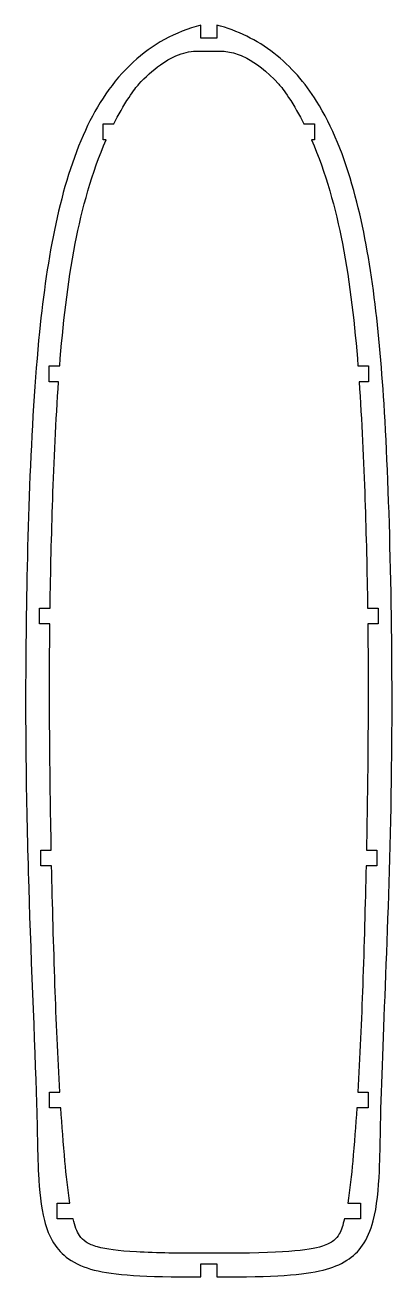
# Model space of a CAD drawing. Header units: millimetres. Extents: x -35 to 35, y -262 to -24.
import ezdxf

# ---------------------------------------------------------------- set-up
doc = ezdxf.new("R2010")
doc.units = ezdxf.units.MM
doc.layers.get('0').update_dxf_attribs({"linetype": 'CONTINUOUS'})

msp = doc.modelspace()

# ---------------------------------------------------------------- linework, layer by layer
for p, q in [((-1.5, -26.89), (-1.5, -24.39)), ((1.5, -24.39), (1.5, -26.89)), ((1.5, -26.89), (-1.5, -26.89)), ((-1.5, -29.36), (1.5, -29.36)), ((-20.09, -46.2), (-20.09, -43.2)), ((-20.09, -43.2), (-18.09, -43.2)), ((18.09, -43.2), (20.09, -43.2)), ((20.09, -43.2), (20.09, -46.2)), ((-19.5, -46.2), (-20.09, -46.2)), ((20.09, -46.2), (19.5, -46.2)), ((-30.36, -92.21), (-30.36, -89.21)), ((-30.36, -89.21), (-28.36, -89.21)), ((28.36, -89.21), (30.36, -89.21)), ((30.36, -89.21), (30.36, -92.21)), ((-28.58, -92.21), (-30.36, -92.21)), ((30.36, -92.21), (28.58, -92.21)), ((-32.19, -138.22), (-32.19, -135.22)), ((-32.19, -135.22), (-30.19, -135.22)), ((30.19, -135.22), (32.19, -135.22)), ((32.19, -135.22), (32.19, -138.22)), ((-30.23, -138.22), (-32.19, -138.22)), ((32.19, -138.22), (30.23, -138.22)), ((-31.96, -184.23), (-31.96, -181.23)), ((-31.96, -181.23), (-29.96, -181.23)), ((29.96, -181.23), (31.96, -181.23)), ((31.96, -181.23), (31.96, -184.23)), ((-29.9, -184.23), (-31.96, -184.23)), ((31.96, -184.23), (29.9, -184.23)), ((-30.33, -230.25), (-30.33, -227.25)), ((-30.33, -227.25), (-28.33, -227.25)), ((28.33, -227.25), (30.33, -227.25)), ((30.33, -227.25), (30.33, -230.25)), ((-28.15, -230.25), (-30.33, -230.25)), ((30.33, -230.25), (28.15, -230.25)), ((-28.85, -251.36), (-28.85, -248.36)), ((-28.85, -248.36), (-26.45, -248.36)), ((26.45, -248.36), (28.85, -248.36)), ((28.85, -248.36), (28.85, -251.36)), ((-25.79, -251.36), (-28.85, -251.36)), ((28.85, -251.36), (25.79, -251.36)), ((1.5, -257.89), (-1.5, -257.89)), ((-1.5, -262.39), (-1.5, -259.89)), ((-1.5, -259.89), (1.5, -259.89)), ((1.5, -259.89), (1.5, -262.39))]:
    msp.add_line(p, q)
for points, knots in [([(-1.5, -24.39), (-3.92, -25.04), (-6.23, -25.95), (-10.59, -28.33), (-12.57, -29.77), (-18.32, -35.05), (-21.24, -39.58), (-28.32, -54.9), (-30.75, -68.52), (-33.99, -100.25), (-34.59, -123.59), (-34.95, -158.27), (-34.75, -172.47), (-33.82, -202.6), (-32.96, -221.5), (-32.59, -236.18), (-32.57, -239.58), (-32.25, -245.98), (-31.95, -249.04), (-30.85, -253.27), (-30.29, -254.69), (-28.78, -257.11), (-27.84, -258.11), (-25.3, -259.91), (-23.65, -260.59), (-17.97, -262.06), (-12.55, -262.39), (-1.5, -262.39)], [-35.066775, -35.066775, -35.066775, -35.066775, -34.110067, -34.110067, -33.166902, -33.166902, -31.124734, -31.124734, -26.703003, -26.703003, -21.253061, -21.253061, -16.384037, -16.384037, -12.061758, -12.061758, -9.837404, -9.837404, -7.656804, -7.656804, -6.286386, -6.286386, -4.933035, -4.933035, -3.31379, -3.31379, 0, 0, 0, 0]), ([(1.5, -262.39), (12.53, -262.39), (17.95, -262.06), (23.44, -260.65), (24.94, -260.06), (27.43, -258.47), (28.42, -257.54), (30.11, -255.1), (30.77, -253.57), (31.99, -248.95), (32.28, -245.65), (32.58, -239.01), (32.6, -235.65), (33.18, -213.87), (34.52, -190.38), (35.02, -140.75), (34.42, -113.67), (32.36, -81.51), (30.77, -67.44), (25.78, -49.39), (23.5, -43.67), (18.29, -35.37), (15.64, -32.26), (9.12, -27.21), (5.48, -25.46), (1.5, -24.39)], [-22.905686, -22.905686, -22.905686, -22.905686, -20.749003, -20.749003, -19.801458, -19.801458, -18.931406, -18.931406, -17.972751, -17.972751, -16.531193, -16.531193, -15.155886, -15.155886, -10.807022, -10.807022, -7.238519, -7.238519, -4.171386, -4.171386, -2.470485, -2.470485, -1.235146, -1.235146, 0, 0, 0, 0]), ([(-13.31, -35.61), (-12.07, -34.31), (-10.66, -32.99), (-7.97, -31.06), (-6.66, -30.33), (-4.02, -29.47), (-2.77, -29.29), (-1.5, -29.36)], [-1.370953, -1.370953, -1.370953, -1.370953, -0.827543, -0.827543, -0.381787, -0.381787, 0, 0, 0, 0]), ([(1.5, -29.36), (2.44, -29.31), (3.38, -29.39), (5.31, -29.84), (6.28, -30.22), (8.93, -31.61), (10.89, -33.07), (13.31, -35.61)], [-2.12491, -2.12491, -2.12491, -2.12491, -1.614584, -1.614584, -1.053516, -1.053516, 0, 0, 0, 0]), ([(-18.09, -43.2), (-17.2, -41.46), (-16.23, -39.75), (-14.37, -36.94), (-13.69, -36.03), (-13.31, -35.61)], [-0.3890048, -0.3890048, -0.3890048, -0.3890048, -0.1683293, -0.1683293, 0, 0, 0, 0]), ([(13.31, -35.61), (13.69, -36.03), (14.37, -36.94), (16.23, -39.75), (17.2, -41.46), (18.09, -43.2)], [-1.029648, -1.029648, -1.029648, -1.029648, -0.584101, -0.584101, 0, 0, 0, 0]), ([(-28.36, -89.21), (-27.77, -81.6), (-26.89, -73.56), (-24.11, -59.25), (-22.25, -52.43), (-19.5, -46.2)], [-4.361234, -4.361234, -4.361234, -4.361234, -2.042035, -2.042035, 0, 0, 0, 0]), ([(19.5, -46.2), (22.25, -52.43), (24.11, -59.25), (26.89, -73.56), (27.77, -81.6), (28.36, -89.21)], [-4.305366, -4.305366, -4.305366, -4.305366, -2.289489, -2.289489, 0, 0, 0, 0]), ([(-30.19, -135.22), (-30.09, -128.27), (-29.92, -121.32), (-29.44, -107.43), (-29.09, -99.49), (-28.58, -92.21)], [-4.268992, -4.268992, -4.268992, -4.268992, -2.188484, -2.188484, 0, 0, 0, 0]), ([(28.58, -92.21), (29.09, -99.49), (29.44, -107.43), (29.92, -121.32), (30.09, -128.27), (30.19, -135.22)], [-4.278716, -4.278716, -4.278716, -4.278716, -2.085247, -2.085247, 0, 0, 0, 0]), ([(-29.96, -181.23), (-30.11, -173.96), (-30.22, -166.41), (-30.31, -152.14), (-30.31, -145.22), (-30.23, -138.22)], [-4.318639, -4.318639, -4.318639, -4.318639, -2.098045, -2.098045, 0, 0, 0, 0]), ([(30.23, -138.22), (30.31, -145.22), (30.31, -152.14), (30.22, -166.41), (30.11, -173.96), (29.96, -181.23)], [-4.245534, -4.245534, -4.245534, -4.245534, -2.183004, -2.183004, 0, 0, 0, 0]), ([(-28.33, -227.25), (-28.72, -220.62), (-29.02, -213.5), (-29.52, -199.47), (-29.73, -191.66), (-29.9, -184.23)], [-4.202873, -4.202873, -4.202873, -4.202873, -2.228811, -2.228811, 0, 0, 0, 0]), ([(29.9, -184.23), (29.73, -191.66), (29.52, -199.47), (29.02, -213.5), (28.72, -220.62), (28.33, -227.25)], [-4.240277, -4.240277, -4.240277, -4.240277, -1.99163, -1.99163, 0, 0, 0, 0]), ([(-26.45, -248.36), (-26.82, -245.78), (-27.12, -243), (-27.67, -237.07), (-27.93, -233.58), (-28.15, -230.25)], [-1.782138, -1.782138, -1.782138, -1.782138, -1.003028, -1.003028, 0, 0, 0, 0]), ([(28.15, -230.25), (27.93, -233.58), (27.67, -237.07), (27.12, -243), (26.82, -245.78), (26.45, -248.36)], [-1.78799, -1.78799, -1.78799, -1.78799, -0.781669, -0.781669, 0, 0, 0, 0]), ([(-1.5, -257.89), (-5.16, -257.89), (-9.97, -257.85), (-17.25, -257.44), (-19.54, -257.13), (-22.08, -256.42), (-22.79, -256.12), (-23.88, -255.41), (-24.28, -255), (-25.15, -253.73), (-25.46, -252.71), (-25.79, -251.36)], [-1.851559, -1.851559, -1.851559, -1.851559, -1.363635, -1.363635, -0.921051, -0.921051, -0.663967, -0.663967, -0.41787, -0.41787, 0, 0, 0, 0]), ([(25.79, -251.36), (25.5, -252.54), (25.23, -253.46), (24.52, -254.7), (24.18, -255.11), (23.21, -255.89), (22.53, -256.25), (18.97, -257.39), (13.98, -257.89), (1.5, -257.89)], [-7.856043, -7.856043, -7.856043, -7.856043, -6.178565, -6.178565, -5.075251, -5.075251, -3.744953, -3.744953, 0, 0, 0, 0])]:
    msp.add_open_spline(points, degree=3, knots=knots)

doc.saveas('drawing.dxf')
